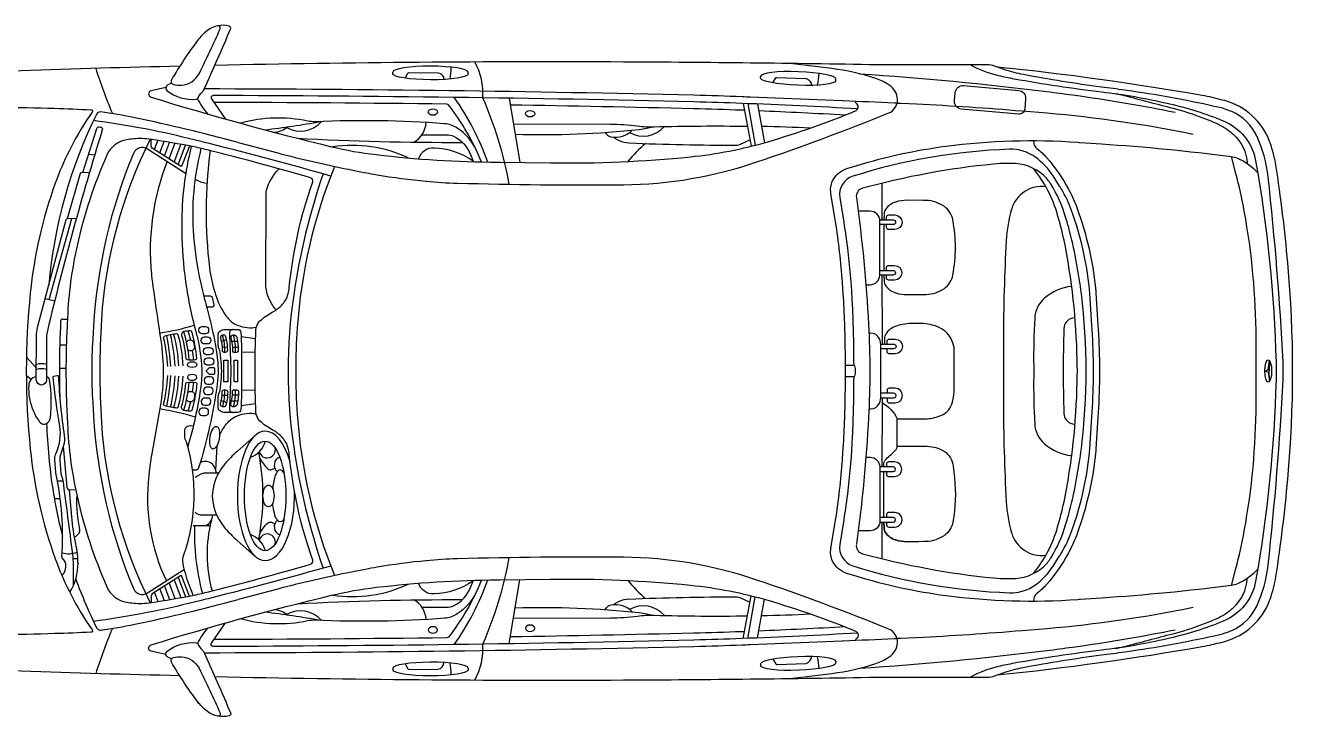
# Model space of a CAD drawing. Header units: millimetres. Extents: x -2250 to 8913, y -2502 to 1972.
# Drawn here: x 1986 to 5809, y -2502 to -414 of the extents above; entities that cross this region are included whole.
import ezdxf

# ---------------------------------------------------------------- set-up
doc = ezdxf.new("R2010")
doc.units = ezdxf.units.MM
doc.layers.add('interni', color=1, linetype='Continuous')

msp = doc.modelspace()

# ---------------------------------------------------------------- linework, layer by layer
for p, q in [((4418.6, -545.1), (4292.4, -529.7)), ((4591.9, -594.9), (4589.6, -593.4)), ((3445.4, -634.3), (3477.6, -828.4)), ((4151.1, -650.2), (4174.8, -779.6)), ((4194.2, -652), (4215.6, -768.7)), ((2627.7, -767.8), (2746.9, -799.7)), ((2973.7, -851.8), (3011.7, -859.3)), ((3194.8, -885.2), (3195.4, -885.3)), ((3011.7, -2057), (2973.7, -2064.4)), ((3195.4, -2030.9), (3194.8, -2031)), ((3445.4, -2281.9), (3477.6, -2087.8)), ((2746.9, -2116.5), (2627.7, -2148.4)), ((4151.1, -2266), (4174.8, -2136.6)), ((4194.2, -2264.2), (4215.6, -2147.5)), ((2208.4, -2240.9), (2233, -2237.4)), ((4589.6, -2322.8), (4591.9, -2321.3)), ((4292.4, -2386.5), (4418.6, -2371.2))]:
    msp.add_line(p, q)
at = {"color": 1}
for p, q in [((3094.1, -560.4), (3094.1, -555.5)), ((3321.4, -561), (3321.5, -556)), ((4203.6, -573.3), (4203.8, -568.4)), ((4430.8, -581.6), (4431, -576.6)), ((4164.7, -650.8), (4187.7, -776.3)), ((2098.4, -1301.3), (2112.7, -1301.3)), ((2089.4, -1379.1), (2109.3, -1379.2)), ((1988.7, -1416.5), (2019.6, -1449.8)), ((2088.2, -1449.4), (2108.1, -1449.4)), ((5735.1, -1454.2), (5739.2, -1426.9)), ((5739.2, -1426.9), (5737.9, -1458.1)), ((1988.4, -1470.8), (2003.2, -1482.7)), ((5724.7, -1458.1), (5735.1, -1454.2)), ((5724.7, -1458.1), (5735.1, -1462.1)), ((5735.1, -1462.1), (5739.2, -1489.3)), ((5739.2, -1489.3), (5737.9, -1458.1)), ((2082.8, -1790.2), (2098.8, -1790.2)), ((2073, -1843.1), (2090.9, -1842.6)), ((2129, -2024.5), (2143.9, -2023.8)), ((4164.7, -2265.4), (4187.7, -2139.9)), ((3094.1, -2355.8), (3094.1, -2360.7)), ((3321.4, -2355.2), (3321.5, -2360.2)), ((4203.6, -2342.9), (4203.8, -2347.8)), ((4430.8, -2334.7), (4431, -2339.6))]:
    msp.add_line(p, q, dxfattribs=at)
at = {"color": 40}
for p, q in [((2177, -803.1), (2194.6, -805.9)), ((2057.7, -1242.2), (2125.8, -997.5)), ((2045.6, -1239.4), (2074, -1246.1))]:
    msp.add_line(p, q, dxfattribs=at)
for points in [[(2426.4, -588.7), (2417.7, -592.6, 0.127526), (2410.9, -598.1, 0.407558), (2412.7, -611.4, 0.191147), (2501.7, -637.5, 0.295574), (2507.2, -633.2, -0.137017), (2518.5, -616.6, 0.113381), (2525.4, -607.5, 0.005363), (2604.6, -425.5, 0.457883), (2600.3, -416.8, 0.228877), (2535.2, -429.8), (2534, -430.7, 0.071226), (2505.1, -459.8, 0.027236), (2426.3, -578.8, 0.502855), (2432.3, -593, 0.0766), (2456.7, -595.1, 0.262673), (2509.5, -560.4, 0.017823), (2573.3, -424.7, 0.603911), (2566.1, -415.9)], [(2557.3, -2380.8, 0.006542), (3790.2, -2391, 0.003137), (4555, -2382.5), (4886.7, -2382.5, 0.088765), (4910.6, -2378.3, -0.006741), (4927.7, -2372.2), (4940.9, -2367.7, -0.034676), (4996.3, -2353.1, -0.015178), (5231.8, -2315.6, 0.003883), (5302.5, -2305.9), (5324, -2302.8, 0.020298), (5588.9, -2253.6, 0.046341), (5621.2, -2243), (5625, -2241.3, 0.182618), (5700.3, -2168.2), (5700.5, -2167.8, 0.08294), (5735.2, -2043.9, 0.01349), (5780.3, -1485.3, 0.013522), (5780.3, -1430.9, 0.01349), (5735.2, -872.3, 0.08294), (5700.5, -748.4), (5700.3, -748.1, 0.182618), (5625, -674.9), (5621.2, -673.3, 0.046341), (5588.9, -662.7, 0.020298), (5324, -613.4), (5302.5, -610.3, 0.003883), (5231.8, -600.6, -0.015178), (4996.3, -563.1, -0.034676), (4940.9, -548.5), (4927.7, -544, -0.006741), (4910.6, -538, 0.088765), (4886.7, -533.7), (4555, -533.7, 0.003137), (3790.2, -525.2, 0.006542), (2557.3, -535.4)], [(2451.4, -537.8, 0.002542), (1972.5, -551.5), (1874, -554.9, 0.001689), (1771.9, -558.6)], [(4917.2, -2375.9, 0.018015), (5535.5, -2290, 0.022651), (5596.4, -2276.4), (5603.8, -2274.4, 0.242162), (5739.3, -2150.7), (5740.7, -2146.8, 0.050491), (5758.2, -2079.7, 0.016186), (5794.2, -1784.6, 0.044639), (5794.2, -1131.6, 0.016186), (5758.2, -836.6, 0.050491), (5740.7, -769.4), (5739.3, -765.5, 0.242162), (5603.8, -641.8), (5596.4, -639.9, 0.022651), (5535.5, -626.3, 0.018015), (4917.2, -540.3)], [(2409.1, -602.2), (2364.9, -612.1, 0.592391), (2360.2, -628.4, 0.121561), (2365.5, -631.5, 0.015206), (2908.9, -780.8, 0.030526), (3043.8, -804.9, 0.026943), (3409.9, -827.5, -0.001475), (3418.4, -827.6), (3568.9, -829.7, 0.028446), (3991.9, -811.5, 0.046451), (4225.6, -765.8, 0.026444), (4490.1, -672.7, 0.435913), (4496.7, -655.1, 0.173376), (4488.5, -647.3)], [(4496.7, -666.6, 0.003863), (4147.2, -650.1, 0.00377), (4002, -645.5, 0.005528), (2552.2, -626.4, 0.606452), (2546.9, -636.4), (2589.2, -697.3)], [(1052.8, -711.7, -0.016789), (1738.3, -665.1, -0.017097), (2073.9, -665, -0.002122), (2183.6, -669.2, -0.597598), (2187.4, -677, 0.040349), (2122.3, -784.3), (2117.4, -793.9, 0.029894), (2075.8, -890.9, 0.060793), (2000.5, -1221.6, 0.051342), (2000.5, -1694.6, 0.060793), (2075.8, -2025.3, 0.029894), (2117.4, -2122.3), (2122.3, -2131.9, 0.040349), (2187.4, -2239.2, -0.597598), (2183.6, -2247, -0.002122), (2073.9, -2251.2, -0.017097), (1738.3, -2251.1, -0.016789), (1052.8, -2204.5)], [(5703.3, -2056.9, -0.108145), (5642.3, -2100.6, -0.069707), (5623.8, -2105.7, -0.015572), (5232, -2143.9), (5167.6, -2148.2, 0.001754), (5161.2, -2148.6, -0.051259), (4762.7, -2136.9, -0.040991), (4494.8, -2078.8), (4464.3, -2069.5, -0.211873), (4421, -2032, -0.151717), (4415.7, -1994.3), (4427.9, -1920.2, 0.021019), (4449.9, -1737.3, 0.003153), (4450.9, -1724.2), (4453.1, -1690.8, 0.00851), (4457.4, -1601.8, 0.015766), (4457.4, -1314.4, 0.00851), (4453.1, -1225.4), (4450.9, -1192.1, 0.003153), (4449.9, -1178.9, 0.021019), (4427.9, -996.1), (4415.7, -921.9, -0.151717), (4421, -884.2, -0.211873), (4464.3, -846.7), (4494.8, -837.4, -0.040991), (4762.7, -779.3, -0.051259), (5161.2, -767.6, 0.001754), (5167.6, -768), (5232, -772.3, -0.015572), (5623.8, -810.5, -0.069707), (5642.3, -815.6, -0.108145), (5703.3, -859.3)], [(5027.3, -762.4), (5028.3, -772.2, 0.20132), (5035.3, -784.7), (5038.1, -786.9, -0.047337), (5066.4, -813.8, -0.054571), (5132.6, -909.4), (5134.8, -913.5, -0.037999), (5159.1, -967.6, -0.060064), (5213.9, -1206.8, -0.009969), (5215.2, -1222.3), (5220.5, -1303.3, -0.009697), (5226, -1422.9, -0.013283), (5226, -1493.3, -0.009697), (5220.5, -1612.9), (5215.2, -1693.9, -0.009969), (5213.9, -1709.4, -0.060064), (5159.1, -1948.6, -0.037999), (5134.8, -2002.7), (5132.6, -2006.9, -0.054571), (5066.4, -2102.4, -0.047337), (5038.1, -2129.4), (5035.3, -2131.6, 0.20132), (5028.3, -2144), (5027.3, -2153.8)], [(2409.1, -2314), (2364.9, -2304.1, -0.592391), (2360.2, -2287.9, -0.121561), (2365.5, -2284.7, -0.015206), (2908.9, -2135.4, -0.030526), (3043.8, -2111.3, -0.026943), (3409.9, -2088.7, 0.001475), (3418.4, -2088.6), (3568.9, -2086.5, -0.028446), (3991.9, -2104.8, -0.046451), (4225.6, -2150.4, -0.026444), (4490.1, -2243.5, -0.435913), (4496.7, -2261.1, -0.173376), (4488.5, -2268.9)], [(4496.7, -2249.7, -0.003863), (4147.2, -2266.1, -0.00377), (4002, -2270.7, -0.005528), (2552.2, -2289.9, -0.606452), (2546.9, -2279.8), (2589.2, -2218.9)], [(2426.4, -2327.5), (2417.7, -2323.6, -0.127526), (2410.9, -2318.1, -0.407558), (2412.7, -2304.8, -0.191147), (2501.7, -2278.7, -0.295574), (2507.2, -2283.1, 0.137017), (2518.5, -2299.6, -0.113381), (2525.4, -2308.8, -0.005363), (2604.6, -2490.7, -0.457883), (2600.3, -2499.4, -0.228877), (2535.2, -2486.4), (2534, -2485.5, -0.071226), (2505.1, -2456.5, -0.027236), (2426.3, -2337.4, -0.502855), (2432.3, -2323.2, -0.0766), (2456.7, -2321.1, -0.262673), (2509.5, -2355.8, -0.017823), (2573.3, -2491.5, -0.603911), (2566.1, -2500.4)], [(2451.4, -2378.4, -0.002542), (1972.5, -2364.7), (1874, -2361.4, -0.001689), (1771.9, -2357.6)]]:
    msp.add_lwpolyline(points, format="xyb")
for points in [[(4836.6, -533.7, 0.067739), (4917.3, -564.7), (4921.8, -565.8, 0.012959), (4968.4, -575.6, 0.015615), (5232.8, -615.2, -0.027335), (5430.7, -649.7), (5438.2, -651.4, -0.039799), (5599.3, -702.4, -0.258028), (5697.1, -823.4, -0.036908), (5758.6, -1431.5, -0.013522), (5758.6, -1484.7, -0.036908), (5697.1, -2092.8, -0.258028), (5599.3, -2213.8, -0.039799), (5438.2, -2264.8), (5430.7, -2266.6, -0.027335), (5232.8, -2301, 0.015615), (4968.4, -2340.7, 0.012959), (4921.8, -2350.4), (4917.3, -2351.5, 0.067739), (4836.6, -2382.5)], [(2159.4, -858.3), (2201.7, -725.6, -0.352416), (2208.5, -721.1), (2212, -721.4, -0.475679), (2217.7, -729.9, 0.015741), (2051.9, -1336.4, 0.058278), (2049.6, -1355.3), (2049.3, -1485.2, -1), (2018.6, -1485.1), (2018.9, -1352.2, -0.064516), (2022.3, -1327.2), (2109.2, -1000.5, -0.327383), (2112.2, -998.1), (2139.6, -996.9)], [(2112.6, -998.1), (2152.2, -860.7, -0.327877), (2155.3, -858.4), (2179.3, -857.8)], [(2018.6, -1475.9, 0.273661), (1999.9, -1487.3), (1999.7, -1487.6, 0.104038), (1996, -1500.3, 0.127573), (2010.2, -1579.8), (2012.1, -1583.9, 0.055607), (2028.6, -1611.4), (2030.2, -1613.4, 0.365572), (2047.8, -1617.3), (2049.1, -1616.6, 0.248725), (2061, -1599.2, 0.067478), (2058.4, -1484, 0.3544), (2049.3, -1475.9, 0.3544)]]:
    msp.add_lwpolyline(points, format="xyb", dxfattribs=at)
at = {"color": 1}
for points in [[(3131.7, -574), (3139.8, -558.9, -0.277532), (3142.6, -557.2), (3230.6, -557.5, -0.044526), (3231.2, -557.5, -0.362762), (3248, -577.7)], [(4240.8, -588.1), (4249.3, -573.4, -0.277532), (4252.2, -571.8), (4340.1, -575, -0.044526), (4340.7, -575.1, -0.362762), (4356.8, -595.8)], [(4502.2, -560.6, -0.014475), (5067.6, -614.3, -0.003836), (5144.5, -624.4), (5168.1, -627.7, -0.015828), (5454.3, -677)], [(5508.2, -744, 0.030541), (5068.1, -680), (4993.1, -673.8, 0.008742), (4673.8, -652.7), (4626.3, -650.4, -0.000453), (4607.4, -649.5, 0.002764), (4452, -642.6, -0.000325), (4449.5, -642.5), (4172.5, -631.3, 0.00027), (4148, -630.3, 0.00377), (4002.5, -625.7, 0.005629), (2525.8, -606.5)], [(5273.1, -620.4, -0.03074), (5300.8, -626.1, 0.003042), (5448, -664.7, -0.02826), (5534.6, -692.2, -0.012391), (5578.5, -710.1, -0.078528), (5626.8, -741.1), (5629.3, -743.3, -0.202233), (5671.4, -831.5)], [(2906.9, -869.4, 0.008159), (2544, -772.3, 0.000745), (2516.2, -765.4), (2477.7, -755.9, 0.028382), (2191.3, -702.2, 0.028382)], [(4484.5, -1475.6, -0.009886), (4480.2, -1656.8, -0.01942), (4466.8, -1818.8, -0.009549), (4454.3, -1907.7), (4442.4, -1981.9, 0.371978), (4482.1, -2046.2, 0.067467), (4954.2, -2127.6, 0.168351), (5033.3, -2103.4, 0.093354), (5086.1, -2047.1), (5105.9, -2015.9, 0.007115), (5111.1, -2007.6, 0.048474), (5141.9, -1942.5, 0.060064), (5195.7, -1707.5, 0.009969), (5197, -1692.7), (5202.3, -1611.7, 0.009697), (5207.8, -1492.9, 0.013283), (5207.8, -1423.4, 0.009697), (5202.3, -1304.5), (5197, -1223.5, 0.009969), (5195.7, -1208.7, 0.060064), (5141.9, -973.8, 0.048474), (5111.1, -908.7, 0.007115), (5105.9, -900.3), (5086.1, -869.2, 0.093354), (5033.3, -812.9, 0.168351), (4954.2, -788.6, 0.067467), (4482.1, -870.1, 0.371978), (4442.4, -934.3), (4454.3, -1008.5, -0.009549), (4466.8, -1097.4, -0.01942), (4480.2, -1259.5, -0.009886), (4484.5, -1440.6)], [(5624.7, -2105.6), (5637.9, -2054.3, 0.018086), (5662.9, -1940.8, 0.04423), (5698.5, -1556.8, 0.001928), (5698.5, -1359.4, 0.04423), (5662.9, -975.5, 0.018086), (5637.9, -861.9), (5624.7, -810.6)], [(2883.8, -862.8, 0.04574), (2795.1, -1228, 0.073652), (2795.1, -1688.2, 0.04574), (2883.8, -2053.4)], [(4459.6, -1440.6), (4484.2, -1440.6, -0.320867), (4486.7, -1442.4, -0.165917), (4486.7, -1473.8, -0.320867), (4484.2, -1475.6), (4459.6, -1475.6)], [(2095.7, -2075.6, 0.438886), (2097, -2022.1, -0.220366), (2096.1, -2019.5, 0.06871), (2077.8, -1765.2, -0.029516), (2077.7, -1764.4), (2074.3, -1726.4, -0.127059), (2076.9, -1710.6), (2078.9, -1706, 0.145157), (2089.3, -1624.3, -0.013779), (2069.4, -1477.1, -0.384002), (2071.9, -1473.6), (2081.6, -1471.6, -0.464234), (2085.5, -1474.6, 0.026941), (2103, -1654, -0.114765), (2100.7, -1683.1), (2090.8, -1714.6, 0.099868), (2089.4, -1727.3), (2093.1, -1767.8, 0.083489), (2095.9, -1778.1, -0.074034), (2098.5, -1787.3, -0.000005), (2127.6, -2010.7, -0.032415), (2129.7, -2043.9), (2129.7, -2107.2)], [(2099.8, -1686.1), (2110.3, -1808.5, 0.407471), (2120.5, -1817.3), (2134.8, -1816.4)], [(2119.3, -2126.1, 0.148698), (2144.6, -2037.6), (2144.6, -2040.6, 0.047222), (2137.9, -1980.3, -0.028994), (2125.8, -1898.6), (2118.4, -1817.4)], [(2140.3, -1838.5, 0.064374), (2149, -1936.5, -0.202385), (2146.7, -1948.8, -0.150786), (2133.9, -1959.4)], [(2906.9, -2046.9, -0.008159), (2544, -2143.9, -0.000745), (2516.2, -2150.8), (2477.7, -2160.3, -0.028382), (2191.3, -2214, -0.028382)], [(5273.1, -2295.8, 0.03074), (5300.8, -2290.1, -0.003042), (5448, -2251.5, 0.02826), (5534.6, -2224, 0.012391), (5578.5, -2206.1, 0.078528), (5626.8, -2175.1), (5629.3, -2173, 0.202233), (5671.4, -2084.7)], [(5508.2, -2172.2, -0.030541), (5068.1, -2236.2), (4993.1, -2242.4, -0.008742), (4673.8, -2263.5), (4626.3, -2265.8, 0.000453), (4607.4, -2266.7, -0.002764), (4452, -2273.7, 0.000325), (4449.5, -2273.8), (4172.5, -2285, -0.00027), (4148, -2285.9, -0.00377), (4002.5, -2290.6, -0.005629), (2525.8, -2309.7)], [(4502.2, -2355.6, 0.014475), (5067.6, -2302, 0.003836), (5144.5, -2291.8), (5168.1, -2288.5, 0.015828), (5454.3, -2239.2)], [(4240.8, -2328.1), (4249.3, -2342.8, 0.277532), (4252.2, -2344.4), (4340.1, -2341.2, 0.044526), (4340.7, -2341.2, 0.362762), (4356.8, -2320.4)], [(3131.7, -2342.3), (3139.8, -2357.3, 0.277532), (3142.6, -2359), (3230.6, -2358.8, 0.044526), (3231.2, -2358.7, 0.362762), (3248, -2338.5)]]:
    msp.add_lwpolyline(points, format="xyb", dxfattribs=at)
msp.add_lwpolyline([(4809.7, -667.2, -0.414214), (4788.8, -642.3), (4791.1, -617.3, -0.414214), (4816, -596.4), (4982.4, -611.1, -0.414214), (5003.3, -636), (5000.5, -667.9, -0.414214), (4983, -682.5)], format="xyb", close=True, dxfattribs=at)
at = {"color": 40}
msp.add_lwpolyline([(2110.7, -1574.5), (2112.6, -1617.8, 0.043905), (2141.5, -1836.1, 0.048572), (2231.1, -2109.5, 0.255345), (2292, -2156.5, 0.016961), (2311.5, -2158.9, 0.060457), (2365.7, -2157.2, 0.009569), (2489.7, -2135.7, 0.014119), (2534, -2125.9, 0.008622), (2846.2, -2041.4, 0.431333), (2852.6, -2029, -0.060672), (2781.7, -1709.5, 0.040927), (2778.5, -1691.4), (2778.3, -1690.7, 0.132999), (2758.2, -1656), (2757.4, -1655.2, 0.074198), (2730.6, -1635.6, -0.066361), (2693.4, -1609.1, -0.198193), (2681.1, -1582.4, -0.009474), (2678.7, -1458.5, -0.000176), (2678.7, -1457.7, -0.009474), (2681.1, -1333.8, -0.198193), (2693.4, -1307.1, -0.066361), (2730.6, -1280.6, 0.074198), (2757.4, -1261), (2758.2, -1260.2, 0.132999), (2778.3, -1225.5), (2778.5, -1224.8, 0.040927), (2781.7, -1206.7, -0.060672), (2852.6, -887.3, 0.431333), (2846.2, -874.8, 0.008622), (2534, -790.3, 0.014119), (2489.7, -780.5, 0.009569), (2365.7, -759, 0.060457), (2311.5, -757.3, 0.016961), (2292, -759.7, 0.255345), (2231.1, -806.7, 0.048572), (2141.5, -1080.1, 0.043905), (2112.6, -1298.4), (2110.7, -1341.7, 0.022008), (2110.7, -1574.5, 0.022008)], format="xyb", close=True, dxfattribs=at)
for centre, radius, start, end in [((3171.7, -619.1), 194.4, 355.8662, 29.0536), ((3809.1, -32.5), 1690.5, 197.6267, 202.4773), ((4335.9, -1223.7), 683.6, 71.5943, 83.0593), ((4501.1, -727.4), 160.5, 56.5523, 71.5943), ((4561.5, -640.9), 55.1, 2.4156, 56.5523), ((2617.5, -1099), 810.2, 19.6049, 35.2048), ((2289.9, -1104.3), 1174.4, 10.3004, 23.6548), ((4574.9, -640.4), 41.7, 291.9863, 2.4156), ((3507.4, -1326.3), 1456.7, 153.7387, 174.9932), ((2210.5, -686.4), 10.5, 82.8351, 153.7387), ((2051.6, -1950.4), 1284.4, 78.1161, 82.8351), ((1719.2, 6432.6), 7669.4, 288.81571, 291.98629), ((1083.4, -6551.2), 5985.9, 75.04963, 78.11608), ((3202.5, 906.6), 1766, 255.0496, 255.4727), ((3692.8, 2798.6), 3720.5, 255.4727, 258.8565), ((4394.1, -1438.1), 1592.2, 157.9546, 176.0345), ((3778.5, 388.8), 1284.4, 270.5104, 288.8157), ((3290.9, 558.4), 1444.9, 258.8565, 260.2687), ((3372.5, 1034), 1927.4, 260.2687, 264.7098), ((3328.6, 553.5), 1444.9, 264.7098, 268.4224), ((3667.5, 12856.5), 13752.6, 268.42241, 270.51039), ((4683.3, -1458.1), 1882.1, 176.0345, 183.9655), ((4394.1, -1478.2), 1592.2, 183.9655, 202.0454), ((5012.1, -1458.1), 2967, 183.0614, 185.0068), ((3507.4, -1589.9), 1456.7, 185.0068, 194.6379), ((3328.6, -3469.7), 1444.9, 91.5776, 95.2902), ((3667.5, -15772.7), 13752.6, 89.48961, 91.57759), ((2289.9, -1811.9), 1174.4, 336.3452, 349.6996), ((3778.5, -3305), 1284.4, 71.1843, 89.4896), ((3692.8, -5714.8), 3720.5, 101.1435, 104.5273), ((3290.9, -3474.7), 1444.9, 99.7313, 101.1435), ((3372.5, -3950.2), 1927.4, 95.2902, 99.7313), ((3507.4, -1589.9), 1456.7, 199.9105, 206.2613), ((2617.5, -1817.2), 810.2, 324.7952, 340.3951), ((1719.2, -9348.8), 7669.4, 68.01371, 71.18429), ((3202.5, -3822.8), 1766, 104.5273, 104.9504), ((1083.4, 3634.9), 5985.9, 281.88392, 284.95037), ((3809.1, -2883.7), 1690.5, 157.5227, 162.3733), ((2210.5, -2229.8), 10.5, 206.2613, 277.1649), ((2051.6, -965.8), 1284.4, 277.1649, 281.8839), ((4574.9, -2275.9), 41.7, 357.5844, 68.0137), ((3171.7, -2297.1), 194.4, 330.9464, 4.1338), ((4561.5, -2275.3), 55.1, 303.4477, 357.5844), ((4501.1, -2188.9), 160.5, 288.4057, 303.4477), ((4335.9, -1692.5), 683.6, 276.9407, 288.4057)]:
    msp.add_arc(centre, radius, start, end)
at = {"color": 1}
for centre, radius, start, end in [((3079, -540.8), 191.1, 349.2711, 359.9974), ((4189.1, -553.2), 191.1, 347.3312, 358.0574), ((2659.3, -566.9), 168.8, 204.1383, 223.069), ((6201.7, -1486.1), 4113.7, 177.5125, 179.4776), ((2098.4, -1307.8), 6.55, 89.8564, 177.5125), ((3135.1, -1458.1), 1047, 179.4776, 180.5224), ((6201.7, -1430.2), 4113.7, 180.5224, 181.4921), ((2116.4, -1943.6), 66.2, 252.7684, 292.4266), ((2659.3, -2349.3), 168.8, 136.931, 155.8617), ((4189.1, -2363.1), 191.1, 1.9426, 12.6688), ((3079, -2375.5), 191.1, 0.0026, 10.7289)]:
    msp.add_arc(centre, radius, start, end, dxfattribs=at)
at = {"color": 40}
for centre in [(2033.9, -1488.8), (2033.9, -1503.8)]:
    msp.add_arc(centre, 52.5, 72.8155, 106.8061, dxfattribs=at)
at = {"color": 1}
for centre, major_axis in [((3207.8, -555.8), (-113.7, 0.3)), ((4317.4, -572.5), (-113.6, 4.1)), ((4317.2, -2338.8), (-113.6, -4.1)), ((3207.8, -2355.5), (-113.7, -0.3))]:
    msp.add_ellipse(centre, major_axis=major_axis, ratio=0.159295, start_param=3.141593, end_param=6.283185, dxfattribs=at)
at = {"color": 1, "extrusion": (0, 0, -1)}
for centre, major_axis in [((3207.8, -560.7), (-113.7, 0.3)), ((4317.2, -577.4), (-113.6, 4.1)), ((3207.8, -2360.5), (-113.7, -0.3)), ((4317.4, -2343.7), (-113.6, -4.1))]:
    msp.add_ellipse(centre, major_axis=major_axis, ratio=0.159295, start_param=3.141593, end_param=6.283185, dxfattribs=at)
at = {"color": 1}
msp.add_ellipse((5735.1, -1458.1), major_axis=(0, -34), ratio=0.304588, dxfattribs=at)
at = {"layer": 'interni', "color": 30}
for p, q in [((2375.3, -789.6), (2385.7, -762.2)), ((2391.1, -799.7), (2404.3, -765.2)), ((2405, -808.6), (2420.5, -767.9)), ((2419.1, -817.6), (2436.9, -770.8)), ((2434.1, -827.3), (2454.5, -773.9)), ((2446.7, -835.4), (2469.1, -776.6)), ((2576.8, -1369.3), (2592.5, -1363.4)), ((2607.9, -1368.4), (2626.6, -1368.5)), ((2636.2, -1353.8), (2680.2, -1360.3)), ((2579, -1385.7), (2595.5, -1384.7)), ((2610, -1386.1), (2628.4, -1386.1)), ((2637.9, -1400.7), (2679.2, -1400.8)), ((2637.9, -1515.5), (2679.2, -1515.4)), ((2576.8, -1547), (2592.5, -1552.9)), ((2579, -1530.6), (2595.5, -1531.5)), ((2607.9, -1547.8), (2626.6, -1547.8)), ((2610, -1530.2), (2628.4, -1530.1)), ((2636.2, -1562.4), (2680.2, -1555.9)), ((2419.1, -2098.6), (2436.9, -2145.5)), ((2434.1, -2089), (2454.5, -2142.3)), ((2446.7, -2080.9), (2469.1, -2139.6)), ((2375.3, -2126.7), (2385.7, -2154.1)), ((2391.1, -2116.5), (2404.3, -2151)), ((2405, -2107.6), (2420.5, -2148.3))]:
    msp.add_line(p, q, dxfattribs=at)
at = {"layer": 'interni'}
for p, q in [((3734.5, -737.9), (3738.5, -742.6)), ((3777.2, -762.3), (3776.8, -762.1)), ((4575.9, -1016.1), (4575.5, -1154.2)), ((2563.1, -1683.9), (2559.5, -1757.7)), ((4575.9, -1900.2), (4575.5, -1762)), ((2491.9, -1924.6), (2542.9, -1924.6)), ((3734.5, -2178.4), (3738.5, -2173.6)), ((3777.2, -2153.9), (3776.8, -2154.1))]:
    msp.add_line(p, q, dxfattribs=at)
for points in [[(3361.5, -826.8, 0.070065), (3262.2, -654.9, 0.227333), (3257.3, -652.4, 0.002681), (2554.3, -647.2, 0.002681)], [(4154.9, -671.2, 0.000094), (4146.4, -670.9, 0.00377), (4001.5, -666.3, 0.002108), (3448.9, -655.2)], [(4459, -685.3, 0.002886), (4198.1, -673)], [(3463.5, -743.4, 0.033728), (3837.5, -728.8, 0.030165), (3860.4, -724.9), (3877.8, -720.9)], [(2362.3, -758.5, 0.100843), (2215, -1303, 0.031623), (2215, -1613.3, 0.100843), (2362.3, -2157.7)], [(2480.7, -778.8), (2458.1, -838, -0.475963), (2453.3, -839.6), (2368.1, -785, -0.256192), (2365.2, -779.5), (2365.2, -758.9)], [(2805.8, -755.2, 0.013419), (3304.5, -768)], [(3182.1, -744.6), (3257.1, -744.8, -0.109669), (3277.4, -749.4, -0.192676), (3328.5, -804.2), (3337.1, -826.2)], [(3806.5, -769.3, 0.012147), (4133.2, -776, 0.109211), (4141.3, -774.2), (4171.2, -760.2)], [(2469.2, -862.1), (2353.7, -788, 0.467121), (2311.4, -801.3, 0.083443), (2191.2, -1323), (2188.7, -1363.4, 0.03017), (2188.7, -1552.8), (2191.2, -1593.2, 0.083443), (2311.4, -2115, 0.467121), (2353.7, -2128.2), (2465.3, -2056.7)], [(2515.4, -785.9, 0.081387), (2492.8, -1049.9), (2493.1, -1052.6, 0.035942), (2513.6, -1189.4, 0.012236), (2531.1, -1259.1, -0.016758), (2553.7, -1353.3), (2555, -1359.6, -0.011898), (2559, -1381.5), (2563.2, -1408.1, -0.07239), (2564.1, -1498.5, -0.042093), (2508.3, -1750.8, -0.328259), (2499.1, -1757.6), (2490.2, -1757.6)], [(2543.4, -792.7, 0.065024), (2541.2, -1147.4, 0.046415), (2557.8, -1223), (2559.1, -1227, 0.073314), (2590.5, -1291.2, 0.151567), (2627.9, -1320.6, 0.1332), (2682.2, -1326.2)], [(3336, -823.4, 0.136699), (3218.5, -784.9, 0.337962), (3171.7, -817.3)], [(2413, -826, 0.117216), (2365.7, -1165.8, 0.010129), (2367.3, -1180, 0.003994), (2394.2, -1365.7, -0.080155), (2392.5, -1565.9, -0.004521), (2368.2, -1701.5, 0.018931), (2359.2, -1761.7), (2357.7, -1774.3, 0.139359), (2411, -2091.5)], [(2741.8, -1273.9, -0.042368), (2721.6, -1241.2, -0.118368), (2711.2, -1197.5), (2711.9, -922, -0.063995), (2713.2, -912.2, -0.138849), (2751.2, -847.9)], [(5064.3, -901.9, 0.371337), (4961.3, -968.3), (4961, -969.1, 0.058193), (4944.7, -1063.6, 0.01373), (4936.4, -1365.8), (4936.4, -1550.4, 0.01373), (4944.7, -1852.6, 0.058193), (4961, -1947.2), (4961.3, -1947.9, 0.371337), (5064.3, -2014.3)], [(4575.9, -1168.6), (4576, -1185.4, 0.153648), (4580.6, -1200.1, 0.165107), (4610.7, -1222.1), (4611.7, -1222.4, 0.076763), (4645.6, -1227.6), (4695.2, -1227.4, 0.01044), (4702.2, -1227.3), (4703.3, -1227.2, 0.142558), (4758.1, -1208.6, 0.198013), (4783.9, -1168.3, 0.089327), (4783.9, -1002, 0.198013), (4758.1, -961.7, 0.142558), (4703.3, -943.1), (4702.2, -943, 0.01044), (4695.2, -942.9), (4645.6, -942.7, 0.076763), (4611.7, -947.9), (4610.7, -948.2, 0.165107), (4580.6, -970.2, 0.153648), (4576, -984.9), (4575.9, -1001.7)], [(4521.4, -1197.6), (4534.1, -1197.6, 0.414214), (4563, -1168.8), (4563.5, -1004.5, 0.414214), (4534.6, -975.6), (4498.1, -975.5)], [(4583.8, -1001.7), (4583.8, -993.3, -0.414214), (4590.3, -986.9), (4608.4, -986.9, -1), (4608.3, -1031), (4590.2, -1030.9, -0.414214), (4583.7, -1024.5), (4583.8, -1016.1)], [(2457.5, -1017), (2457.6, -1037.6, 0.033549), (2468.9, -1187.8, 0.00083), (2469.5, -1192.2, 0.030166), (2501.1, -1343.8, -0.023261), (2509.6, -1381.8), (2512.2, -1396.9, -0.078818), (2513.9, -1511.7, -0.037198), (2475.7, -1685.8)], [(4563.5, -1001.7), (4603.8, -1001.8, -1), (4603.7, -1016.1), (4563.4, -1016)], [(4583.4, -1154.3), (4583.4, -1145.8, -0.414214), (4589.9, -1139.4), (4608, -1139.5, -1), (4607.9, -1183.5), (4589.8, -1183.5, -0.414214), (4583.4, -1177), (4583.4, -1168.6)], [(4563.1, -1154.2), (4603.4, -1154.3, -1), (4603.3, -1168.7), (4563, -1168.6)], [(5142.1, -1202.5, 0.151825), (5059.9, -1238.4, 0.20432), (5030.6, -1298.3, 0.015511), (5027.5, -1442.6, -0.004928), (5027.5, -1473.6, 0.015511), (5030.6, -1618, 0.20432), (5059.9, -1677.9, 0.151825), (5142.1, -1713.7)], [(5152.2, -1297.3), (5144.2, -1299, 0.349349), (5118.7, -1329.9), (5116.9, -1430.5, 0.008778), (5116.9, -1485.7), (5118.7, -1586.3, 0.349349), (5144.2, -1617.2), (5152.2, -1618.9)], [(4570.4, -1553.4, -0.135831), (4616.2, -1602.4), (4700.6, -1602.4, 0.097273), (4744.1, -1593.8), (4747.9, -1592.3, 0.243957), (4782.6, -1551.4), (4783.7, -1546.7, 0.056509), (4787.7, -1511.6), (4787.7, -1394.3, 0.117362), (4780.9, -1366), (4779.3, -1362.7, 0.191078), (4735.7, -1324), (4733.3, -1323.1, 0.08729), (4683.2, -1314.3), (4662.3, -1314.3, 0.081512), (4615.5, -1322), (4611, -1323.5, 0.15962), (4582.1, -1345.2, 0.153648), (4577.4, -1359.9), (4577.3, -1376.7)], [(4530.8, -1572.6), (4535.5, -1572.6, 0.297869), (4562, -1555.4), (4562.3, -1554.8, 0.1042), (4566.7, -1533.7), (4566.7, -1382.6, 0.1042), (4562.3, -1361.4), (4562, -1360.8, 0.297869), (4535.5, -1343.6), (4530.8, -1343.6)], [(4585.2, -1376.7), (4585.2, -1368.3, -0.414214), (4591.7, -1361.9), (4609.8, -1361.9, -1), (4609.7, -1406), (4591.6, -1405.9, -0.414214), (4585.2, -1399.5), (4585.2, -1391.1)], [(4566.4, -1376.6), (4605.2, -1376.7, -1), (4605.1, -1391.1), (4566.7, -1391)], [(4566.4, -1539.6), (4605.2, -1539.5, 1), (4605.1, -1525.1), (4566.7, -1525.2)], [(4585.2, -1539.5), (4585.2, -1547.9, 0.414214), (4591.7, -1554.4), (4609.8, -1554.3, 1), (4609.7, -1510.3), (4591.6, -1510.3, 0.414214), (4585.2, -1516.7), (4585.2, -1525.2)], [(2571.6, -1652, -0.034441), (2588.5, -1622.8, -0.151567), (2625.6, -1593.1, -0.137497), (2681.6, -1587.4)], [(4575.5, -1747.6), (4575.5, -1739.5, -0.213384), (4582.4, -1723.9, 0.010266), (4609.8, -1698.2, 0.202022), (4616.2, -1683.2), (4616.2, -1602.4)], [(2492, -2135.3), (2479.9, -2103.6, -0.043231), (2461.4, -2038.7, -0.134135), (2463.3, -2013.4, 0.160223), (2471.7, -1671.9, 0.085185), (2469.7, -1668, -0.159638), (2467.2, -1660.4), (2467.2, -1635.2, -0.140155), (2468.7, -1630.1, -0.28076), (2482.4, -1623.1), (2492.4, -1624)], [(2679.2, -1652.7), (2625, -1700.9, 0.014098), (2605.1, -1719.5), (2603.1, -1721.5, 0.071015), (2566.5, -1769.9, 0.258057), (2566.5, -1900.7, 0.071015), (2603.1, -1949.1), (2605.1, -1951.1, 0.014098), (2625, -1969.8), (2679.2, -2017.9)], [(4521.4, -1718.6), (4534.1, -1718.6, -0.414214), (4563, -1747.4), (4563.5, -1911.7, -0.414214), (4534.6, -1940.7), (4498.1, -1940.8)], [(4616.1, -1685.1), (4699.3, -1685.1, -0.057263), (4727.8, -1688.4), (4732, -1689.4, -0.0919), (4757.6, -1700.5, -0.220313), (4784.8, -1745.8), (4788.6, -1780.5, -0.071674), (4783.9, -1914.2, -0.198013), (4758.1, -1954.5, -0.142558), (4703.3, -1973.2), (4702.2, -1973.2, -0.01044), (4695.2, -1973.4), (4645.6, -1973.5, -0.076763), (4611.7, -1968.3), (4610.7, -1968, -0.165107), (4580.6, -1946.1, -0.153648), (4576, -1931.4), (4575.9, -1914.5), (4576, -1931.4, 0.153648), (4580.6, -1946.1, 0.165107), (4610.7, -1968), (4611.7, -1968.3, 0.076763), (4645.6, -1973.5), (4679.7, -1973.4)], [(2561.8, -1765.5), (2558, -1752.6, 0.497722), (2512.9, -1735.8)], [(2693, -1721.2, 0.093349), (2717.9, -1754.1, 0.297898), (2728.4, -1755.7), (2738.2, -1751.3)], [(4563.1, -1762), (4603.4, -1761.9, 1), (4603.3, -1747.5), (4563, -1747.6)], [(4583.4, -1762), (4583.4, -1770.4, 0.414214), (4589.9, -1776.8), (4608, -1776.7, 1), (4607.9, -1732.7), (4589.8, -1732.7, 0.414214), (4583.4, -1739.2), (4583.4, -1747.6)], [(2497.7, -1778.3), (2516.1, -1768.5, -0.122423), (2528.2, -1765.5), (2569, -1765.5)], [(2497.4, -1884.3), (2501.2, -1887.3, 0.169206), (2517.2, -1892.9), (2562.5, -1892.9)], [(4563.5, -1914.6), (4603.8, -1914.5, 1), (4603.7, -1900.1), (4563.4, -1900.2)], [(4583.8, -1914.5), (4583.8, -1922.9, 0.414214), (4590.3, -1929.3), (4608.4, -1929.3, 1), (4608.3, -1885.2), (4590.2, -1885.3, 0.414214), (4583.7, -1891.7), (4583.8, -1900.1)], [(2693, -1949.4, -0.093349), (2717.9, -1916.5, -0.297898), (2728.4, -1914.9), (2738.2, -1919.3)], [(2480.7, -2137.5), (2458.1, -2078.2, 0.475963), (2453.3, -2076.6), (2368.1, -2131.3, 0.256192), (2365.2, -2136.7), (2365.2, -2157.3)], [(3361.5, -2089.4, -0.070065), (3262.2, -2261.3, -0.227333), (3257.3, -2263.8, -0.002681), (2554.3, -2269.1, -0.002681)], [(3336, -2092.8, -0.136699), (3218.5, -2131.4, -0.337962), (3171.7, -2098.9)], [(3182.1, -2171.6), (3257.1, -2171.4, 0.109669), (3277.4, -2166.9, 0.192676), (3328.5, -2112.1), (3337.1, -2090)], [(3806.5, -2146.9, -0.012147), (4133.2, -2140.2, -0.109211), (4141.3, -2142), (4171.2, -2156.1)], [(2805.8, -2161, -0.013419), (3304.5, -2148.2)], [(3463.5, -2172.8, -0.033728), (3837.5, -2187.5, -0.030165), (3860.4, -2191.3), (3877.8, -2195.3)], [(4154.9, -2245, -0.000094), (4146.4, -2245.4, -0.00377), (4001.5, -2250, -0.002108), (3448.9, -2261)], [(4459, -2230.9, -0.002886), (4198.1, -2243.3)]]:
    msp.add_lwpolyline(points, format="xyb", dxfattribs=at)
at = {"layer": 'interni', "color": 40}
for points in [[(3346.4, -792, 0.136616), (3288.7, -724.7, 0.129931), (3249.9, -711.4, 0.029173), (2861.2, -705.4, -0.062765), (2837.2, -703.5, 0.120134), (2634.5, -709.9)], [(3458.3, -712.1), (3750.5, -712.8, -0.031877), (3832.1, -718.2, 0.039601), (3882.8, -720.8, -0.010931), (4163.7, -719)], [(4492.6, -1981.6, 0.377272), (4511.3, -2009.9, 0.041689), (4906.3, -2082.8, 0.021822), (4946.3, -2085), (4959.5, -2085.1, 0.185515), (5057.2, -2049, 0.073947), (5079, -2023.1, 0.065553), (5124, -1923), (5127, -1913.1, 0.011877), (5137.1, -1876.3, 0.030374), (5171.5, -1691, 0.061501), (5171.5, -1225.2, 0.030374), (5137.1, -1039.9, 0.011877), (5127, -1003.1), (5124, -993.2, 0.065553), (5079, -893.1, 0.073947), (5057.2, -867.3, 0.185515), (4959.5, -831.1), (4946.3, -831.2, 0.021822), (4906.3, -833.5, 0.041689), (4511.3, -906.3, 0.377272), (4492.6, -934.6, -0.021107), (4529.4, -1317.9, -0.026802), (4529.4, -1598.3, -0.021029), (4492.8, -1980.2)], [(3346.4, -2124.2, -0.136616), (3288.7, -2191.5, -0.129931), (3249.9, -2204.9, -0.029173), (2861.2, -2210.8, 0.062765), (2837.2, -2212.8, -0.120134), (2634.5, -2206.4)], [(3458.3, -2204.2), (3750.5, -2203.4, 0.031877), (3832.1, -2198, -0.039601), (3882.8, -2195.4, 0.010931), (4163.7, -2197.3)]]:
    msp.add_lwpolyline(points, format="xyb", dxfattribs=at)
at = {"layer": 'interni', "color": 1}
msp.add_lwpolyline([(5027.2, -2069.3, 0.100559), (5099.8, -1928.8), (5104.3, -1912.8, 0.022451), (5123.2, -1832.5, 0.044006), (5159.2, -1469.2, 0.005307), (5159.2, -1447, 0.044006), (5123.2, -1083.7, 0.022451), (5104.3, -1003.4), (5099.8, -987.5, 0.100559), (5027.2, -846.9)], format="xyb", dxfattribs=at)
at = {"layer": 'interni', "color": 30}
for points in [[(2523.7, -1231.3), (2543.4, -1231.3, -0.357468), (2549.6, -1236.5), (2553.9, -1258, -0.473331), (2547.6, -1265.7), (2532.9, -1265.6)], [(2612.5, -1332.6, 0.426265), (2601.2, -1344.2, -0.000213), (2605.1, -1446.3, -0.018809), (2605.1, -1469.9, -0.000213), (2601.2, -1572, 0.426265), (2612.5, -1583.7)], [(2446.3, -1348.4, 0.35165), (2442.9, -1346.2, 0.057447), (2404.7, -1353.5, 0.392657), (2402.6, -1357.3)], [(2476.2, -1394.1, 0.183879), (2486.8, -1396.5, 0.423501), (2496.3, -1383.4, 0.005918), (2494.5, -1374, 0.423501), (2480.9, -1365.3, 0.183879), (2471.9, -1371.3)], [(2476.2, -1522.1, -0.183879), (2486.8, -1519.7, -0.423501), (2496.3, -1532.8, -0.005918), (2494.5, -1542.2, -0.423501), (2480.9, -1551, -0.183879), (2471.9, -1544.9)], [(2446.3, -1567.8, -0.35165), (2442.9, -1570.1, -0.057447), (2404.7, -1562.7, -0.392657), (2402.6, -1558.9)]]:
    msp.add_lwpolyline(points, format="xyb", dxfattribs=at)
for points in [[(2499.9, -1423.6, 0.409993), (2502.8, -1420.2, 0.050272), (2487.9, -1339.9, 0.325433), (2484.2, -1337, 0.070743), (2463.7, -1339.3, 0.421207), (2456.9, -1351.3, -0.047258), (2469.7, -1420.6, 0.359161), (2472.6, -1423.6, 0.050024)], [(2518.8, -1345.5, -0.414214), (2509.2, -1335.8), (2509.2, -1333.6, -0.414214), (2518.9, -1324), (2528.8, -1324, -0.414214), (2538.4, -1333.6), (2538.4, -1335.9, -0.414214), (2528.8, -1345.5)], [(2570.4, -1524, 0.0974), (2573.1, -1515.8, 0.006167), (2577.1, -1477.7, 0.046758), (2577.1, -1438.6, 0.006167), (2573.1, -1400.5, 0.0974), (2570.4, -1392.2, -0.12794), (2567.6, -1381.2), (2567.7, -1346.4, -0.242972), (2571.7, -1338.6), (2574.5, -1336.6, -0.155583), (2587.5, -1332.5), (2625.9, -1332.6, -0.395267), (2635.5, -1341.6, -0.019409), (2637.9, -1442.4, 0.007508), (2637.9, -1473.8, -0.019409), (2635.5, -1574.6, -0.395267), (2625.9, -1583.6), (2587.5, -1583.7, -0.155583), (2574.5, -1579.6), (2571.7, -1577.7, -0.242972), (2567.7, -1569.8), (2567.6, -1535, -0.12794)], [(2525.5, -1376.4, -0.414214), (2515.9, -1366.7), (2515.9, -1364.5, -0.414214), (2525.6, -1354.9), (2535.5, -1354.9, -0.414214), (2545.1, -1364.6), (2545.1, -1366.8, -0.414214), (2535.5, -1376.4)], [(2574.2, -1358.4, -0.067905), (2579.4, -1396, 0.412934), (2584.2, -1400.8), (2589.5, -1400.9, 0.418579), (2596, -1394.4, 0.067524), (2589.8, -1352.6, 0.333119), (2586.7, -1350.3), (2580.4, -1350.3, 0.497433)], [(2605.7, -1358.4, -0.068618), (2610.2, -1397.6, 0.420076), (2613.4, -1400.9), (2623.8, -1400.9, 0.41172), (2628.6, -1396.2, 0.059336), (2624.5, -1357.8, 0.348752), (2615.1, -1350.4), (2611.9, -1350.4, 0.490744)], [(2532.5, -1409.1, -0.414214), (2522.9, -1399.4), (2522.9, -1397.2, -0.414214), (2532.6, -1387.6), (2542.5, -1387.6, -0.414214), (2552.1, -1397.3), (2552.1, -1399.5, -0.414214), (2542.4, -1409.1)], [(2534.5, -1440, -0.414214), (2524.9, -1430.4), (2524.9, -1428.1, -0.414214), (2534.6, -1418.5), (2544.5, -1418.6, -0.414214), (2554.1, -1428.2), (2554.1, -1430.4, -0.414214), (2544.4, -1440.1)], [(2532.6, -1460.4, -0.430649), (2532.6, -1455.8), (2540.4, -1448.5, -0.191673), (2542.6, -1447.6), (2553.3, -1447.6, -0.414214), (2556.4, -1450.8), (2556.4, -1465.4, -0.414214), (2553.3, -1468.6), (2542.6, -1468.6, -0.191673), (2540.4, -1467.7)], [(2534.5, -1476.2, 0.414214), (2524.9, -1485.9), (2524.9, -1488.1, 0.414214), (2534.6, -1497.7), (2544.5, -1497.7, 0.414214), (2554.1, -1488), (2554.1, -1485.8, 0.414214), (2544.4, -1476.2)], [(2499.9, -1492.6, -0.409993), (2502.8, -1496, -0.050272), (2487.9, -1576.4, -0.325433), (2484.2, -1579.3, -0.070743), (2463.7, -1576.9, -0.421207), (2456.9, -1565, 0.047258), (2469.7, -1495.6, -0.359161), (2472.6, -1492.7, -0.050024)], [(2532.5, -1507.1, 0.414214), (2522.9, -1516.8), (2522.9, -1519, 0.414214), (2532.6, -1528.6), (2542.5, -1528.6, 0.414214), (2552.1, -1518.9), (2552.1, -1516.7, 0.414214), (2542.4, -1507.1)], [(2574.2, -1557.8, 0.067905), (2579.4, -1520.2, -0.412934), (2584.2, -1515.4), (2589.5, -1515.4, -0.418579), (2596, -1521.9, -0.067524), (2589.8, -1563.6, -0.333119), (2586.7, -1565.9), (2580.4, -1565.9, -0.497433)], [(2605.7, -1557.8, 0.068618), (2610.2, -1518.6, -0.420076), (2613.4, -1515.3), (2623.8, -1515.3, -0.41172), (2628.6, -1520, -0.059336), (2624.5, -1558.4, -0.348752), (2615.1, -1565.9), (2611.9, -1565.9, -0.490744)], [(2525.5, -1539.8, 0.414214), (2515.9, -1549.5), (2515.9, -1551.7, 0.414214), (2525.6, -1561.3), (2535.5, -1561.3, 0.414214), (2545.1, -1551.6), (2545.1, -1549.4, 0.414214), (2535.5, -1539.8)], [(2518.8, -1570.8, 0.414214), (2509.2, -1580.4), (2509.2, -1582.7, 0.414214), (2518.9, -1592.3), (2528.8, -1592.2, 0.414214), (2538.4, -1582.6), (2538.4, -1580.4, 0.414214), (2528.8, -1570.7)]]:
    msp.add_lwpolyline(points, format="xyb", close=True, dxfattribs=at)
for points in [[(2584.5, -1491.3), (2584.5, -1424.9), (2596, -1424.9), (2596, -1491.3)], [(2615.1, -1491.2), (2615.1, -1425), (2625.4, -1425), (2625.4, -1491.2)]]:
    msp.add_lwpolyline(points, close=True, dxfattribs=at)
at = {"layer": 'interni'}
for centre, radius, start, end in [((2429.6, 1726.3), 2471.7, 276.4617, 280.3872), ((2731.8, -669), 68.5, 274.0694, 310.7446), ((2815.4, -649), 85, 240.6862, 318.778), ((3121, -702.6), 74.1, 299.7201, 355.452), ((3849.9, -664), 85, 240.6862, 318.778), ((3758.1, -726), 25.7, 220.48, 258.9091), ((3766.3, -683.9), 68.5, 258.9091, 316.654), ((3807.8, -693.4), 75.4, 231.2982, 245.7539), ((3810.1, -689.1), 80.3, 245.7539, 267.426), ((3390, -1009.9), 932.6, 165.7174, 180.4348), ((2973.4, -1167.5), 390.5, 64.6194, 98.9129), ((4087.7, -1051), 362.9, 129.5875, 141.5907), ((2548.2, -791.9), 100.6, 239.7923, 260.2465), ((75879.3, -992.6), 71309.9, 179.918548, 180.007249), ((75879.3, -992.6), 71309.9, 180.14138, 180.308541), ((75879.3, -1923.6), 71309.9, 179.691459, 179.85862), ((2640.7, -1651.1), 71.7, 289.524, 344.9409), ((2006.2, -1835.3), 696.2, 0, 10.9237), ((2715.3, -1695.8), 24.6, 193.955, 12.4985), ((2762.1, -1741.9), 25.7, 110.5344, 231.3066), ((2006.2, -1835.3), 696.2, 349.0763, 0), ((2514.3, -1891), 37, 294.8234, 357.0684), ((2946.4, -2011.2), 412.6, 165.658, 195.5873), ((2762.1, -1928.7), 25.7, 128.6934, 249.4656), ((3161.9, -1951.5), 666.3, 177.686, 195.479), ((75879.3, -1923.6), 71309.9, 179.992751, 180.079836), ((2640.7, -2019.5), 71.7, 15.0591, 70.476), ((2715.3, -1974.8), 24.6, 347.5015, 166.045), ((2973.4, -1748.7), 390.5, 261.0871, 295.3806), ((4087.7, -1865.2), 362.9, 218.4093, 230.4125), ((2731.8, -2247.2), 68.5, 49.2554, 85.9306), ((3121, -2213.6), 74.1, 4.548, 60.2799), ((3758.1, -2190.3), 25.7, 101.0909, 139.52), ((3766.3, -2232.3), 68.5, 43.346, 101.0909), ((3807.8, -2222.8), 75.4, 114.2461, 128.7018), ((3810.1, -2227.1), 80.3, 92.574, 114.2461), ((3849.9, -2252.2), 85, 41.222, 119.3138), ((2429.6, -4642.5), 2471.7, 79.6128, 83.5383), ((2815.4, -2267.2), 85, 41.222, 119.3138)]:
    msp.add_arc(centre, radius, start, end, dxfattribs=at)
at = {"layer": 'interni', "color": 40}
for centre, start, end in [((4064.9, -7141.7), 87.42394, 88.73579), ((4064.9, 4225.4), 271.26421, 272.57606)]:
    msp.add_arc(centre, 6423.5, start, end, dxfattribs=at)
at = {"layer": 'interni', "color": 30}
for centre, radius, start, end in [((2268.4, -558.5), 794.4, 278.8587, 286.5588), ((2097, -1453.8), 397.6, 12.8998, 17.0638), ((1916.5, -1471.1), 499.2, 3.0475, 13.1824), ((1752.8, -1486.9), 672.9, 3.645, 11.6148), ((1916.5, -1471.1), 521.8, 3.0475, 13.5694), ((2062.9, -1457), 386, 2.1056, 16.5226), ((2097, -1453.8), 364.8, 1.8325, 16.783), ((2097, -1453.8), 383.9, 4.4335, 17.3414), ((2439, -1396.3), 148.5, 358.2425, 18.0574), ((2465.6, -1394.4), 154.3, 357.567, 16.5768), ((2097, -1453.8), 397.6, 4.2798, 8.4439), ((1916.5, -1445.1), 499.2, 346.8176, 356.9525), ((1752.8, -1429.3), 672.9, 348.3852, 356.355), ((1916.5, -1445.1), 521.8, 346.4306, 356.9525), ((2062.9, -1459.2), 386, 343.4774, 357.8944), ((2097, -1462.4), 364.8, 343.217, 358.1675), ((2097, -1462.4), 383.9, 342.6586, 355.5665), ((2097, -1462.4), 397.6, 351.5561, 355.7202), ((2439, -1519.9), 148.5, 341.9426, 1.7575), ((2465.6, -1521.8), 154.3, 343.4232, 2.433), ((2097, -1462.4), 397.6, 342.9362, 347.1002), ((2268.4, -2357.7), 794.4, 73.166, 81.1413)]:
    msp.add_arc(centre, radius, start, end, dxfattribs=at)
at = {"layer": 'interni'}
for centre, major_axis, ratio in [((3215.2, -676.2), (-14.2, 0), 0.686957), ((3508.3, -681.2), (-14.2, 0), 0.686957), ((2556.7, -1659.5), (5.9, 34.2), 0.404387), ((2709, -1835.3), (0, -165.6), 0.377328), ((2719.1, -1835.3), (0, 33.1), 0.504267)]:
    msp.add_ellipse(centre, major_axis=major_axis, ratio=ratio, dxfattribs=at)
at = {"layer": 'interni', "color": 30}
msp.add_ellipse((2489, -1438.9), major_axis=(-14.2, 0), ratio=0.6149, dxfattribs=at)
at = {"layer": 'interni', "color": 30, "extrusion": (0, 0, -1)}
msp.add_ellipse((2489, -1477.3), major_axis=(-14.2, 0), ratio=0.6149, dxfattribs=at)
at = {"layer": 'interni'}
for centre, major_axis, ratio, start_param, end_param in [((2709, -1835.3), (0, -195.4), 0.428909, 3.141593, 6.283185), ((2709, -1835.3), (0, 195.4), 0.452738, 5.268921, 6.283185), ((2754.6, -1835.3), (0, 78.6), 0.302698, 5.792318, 7.573617), ((2709, -1835.3), (0, 195.4), 0.452738, 3.141593, 4.788084)]:
    msp.add_ellipse(centre, major_axis=major_axis, ratio=ratio, start_param=start_param, end_param=end_param, dxfattribs=at)
at = {"layer": 'interni', "extrusion": (0, 0, -1)}
msp.add_ellipse((2754.6, -1835.3), major_axis=(0, -78.6), ratio=0.302698, start_param=5.792318, end_param=7.573617, dxfattribs=at)
for centre in [(3215.2, -2240), (3508.3, -2235)]:
    msp.add_ellipse(centre, major_axis=(-14.2, 0), ratio=0.686957, dxfattribs=at)

doc.saveas('drawing.dxf')
